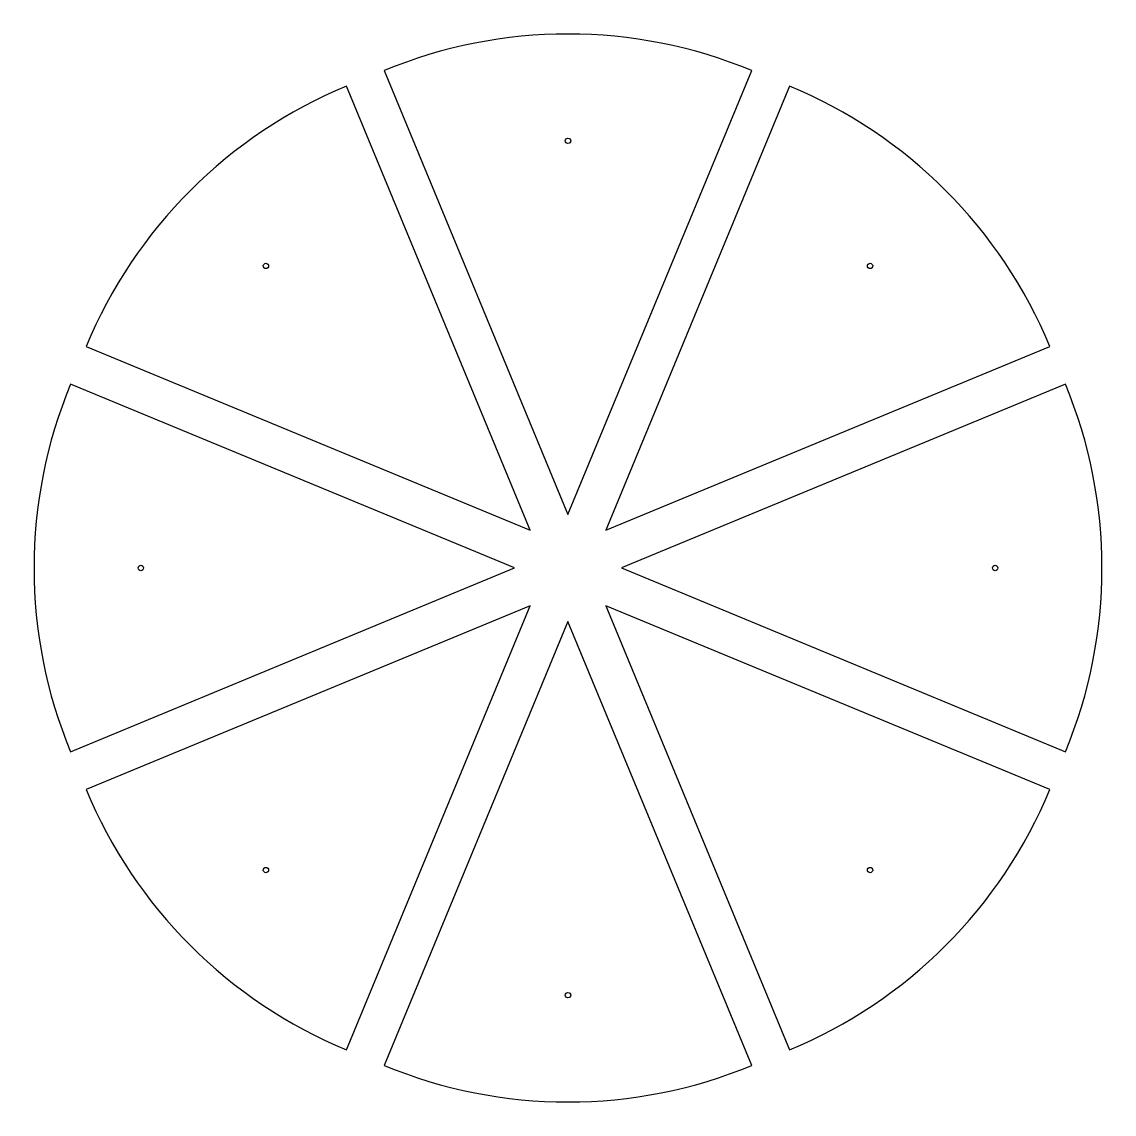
# Model space of a CAD drawing. Extents: x -10.2 to 10.2, y -10.2 to 10.2.
import ezdxf

# ---------------------------------------------------------------- set-up
doc = ezdxf.new("R2010")
doc.units = 0
doc.layers.get('0').update_dxf_attribs({"linetype": 'continuous'})

# ---------------------------------------------------------------- blocks, each defined once
blk = doc.blocks.new('ARRAY001')
at = {"color": 0}
for points in [[(3.444, 9.315, 0.198912), (-3.444, 9.315), (0, 1)], [(-4.151, 9.022, 0.198912), (-9.022, 4.151), (-0.707, 0.707)], [(9.022, 4.151, 0.198912), (4.151, 9.022), (0.707, 0.707)], [(-9.315, 3.444, 0.198912), (-9.315, -3.444), (-1, 0)], [(9.315, -3.444, 0.198912), (9.315, 3.444), (1, 0)], [(-9.022, -4.151, 0.198912), (-4.151, -9.022), (-0.707, -0.707)], [(4.151, -9.022, 0.198912), (9.022, -4.151), (0.707, -0.707)], [(-3.444, -9.315, 0.198912), (3.444, -9.315), (0, -1)]]:
    blk.add_lwpolyline(points, format="xyb", close=True, dxfattribs=at)
for centre, radius in [((0, 8), 0.05), ((0, 8), 3.5954483618e-17), ((-5.657, 5.657), 0.05), ((-5.657, 5.657), 3.5954483618e-17), ((5.657, 5.657), 0.05), ((5.657, 5.657), 3.5954483618e-17), ((-8, 0), 0.05), ((-8, 0), 3.5954483618e-17), ((8, 0), 0.05), ((8, 0), 3.5954483618e-17), ((-5.657, -5.657), 0.05), ((-5.657, -5.657), 3.5954483618e-17), ((5.657, -5.657), 0.05), ((5.657, -5.657), 3.5954483618e-17), ((0, -8), 0.05), ((0, -8), 3.5954483618e-17)]:
    blk.add_circle(centre, radius, dxfattribs=at)

msp = doc.modelspace()

# ---------------------------------------------------------------- block references
msp.add_blockref('ARRAY001', (0, 0))

doc.saveas('drawing.dxf')
